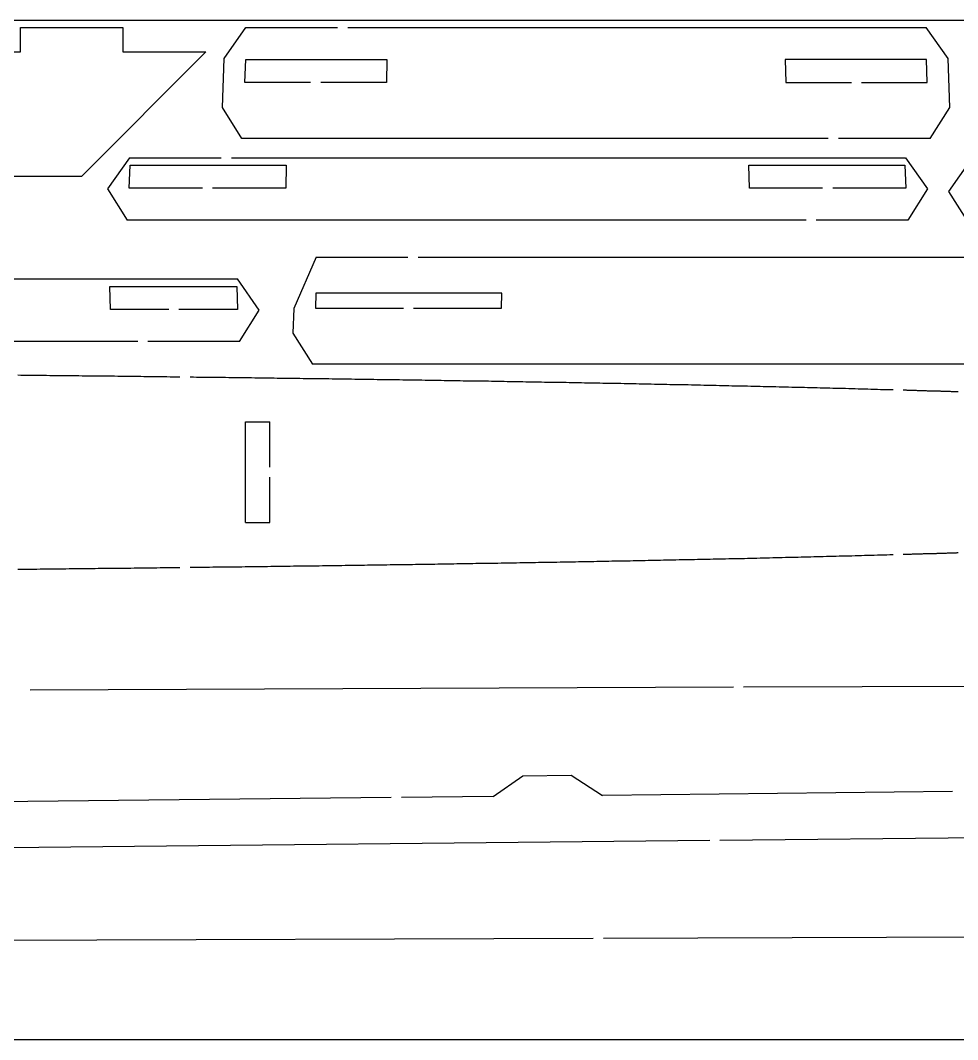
# Model space of a CAD drawing. Extents: x -537 to 363, y 432 to 791.
# Drawn here: x -65.9 to 26, y 561.6 to 661.6 of the extents above; entities that cross this region are included whole.
import ezdxf

# ---------------------------------------------------------------- set-up
doc = ezdxf.new("R2010")
doc.units = 0
doc.layers.get('0').update_dxf_attribs({"linetype": 'CONTINUOUS'})
doc.layers.add('90X10', color=1, linetype='CONTINUOUS')

msp = doc.modelspace()

# ---------------------------------------------------------------- linework, layer by layer
for p, q in [((-65.92, 660.87), (-55.88, 660.87)), ((-65.92, 658.49), (-65.92, 660.87)), ((-55.88, 660.87), (-55.88, 658.49)), ((-45.95, 657.83), (-43.81, 660.87)), ((-43.81, 660.87), (-34.81, 660.87)), ((-33.81, 660.87), (22.95, 660.87)), ((25.09, 657.83), (22.95, 660.87)), ((-77.24, 658.49), (-65.92, 658.49)), ((-59.91, 646.3), (-47.73, 658.49)), ((-55.88, 658.49), (-47.73, 658.49)), ((-46.12, 653.03), (-45.95, 657.83)), ((-43.92, 655.49), (-43.83, 657.75)), ((-43.83, 657.75), (-29.98, 657.75)), ((-29.98, 657.75), (-30.03, 655.49)), ((22.97, 657.75), (9.11, 657.75)), ((9.11, 657.75), (9.17, 655.49)), ((23.05, 655.49), (22.97, 657.75)), ((25.26, 653.03), (25.09, 657.83)), ((-37.47, 655.49), (-43.92, 655.49)), ((-30.03, 655.49), (-36.47, 655.49)), ((9.17, 655.49), (15.61, 655.49)), ((16.61, 655.49), (23.05, 655.49)), ((-44.21, 649.99), (-46.12, 653.03)), ((23.34, 649.99), (25.26, 653.03)), ((13.34, 649.99), (-44.21, 649.99)), ((23.34, 649.99), (14.34, 649.99)), ((-55.24, 648.11), (-57.39, 645.05)), ((-55.24, 648.11), (-46.24, 648.11)), ((-45.24, 648.11), (20.93, 648.11)), ((20.93, 648.11), (23.08, 645.05)), ((-55.26, 645.11), (-55.18, 647.37)), ((-55.18, 647.37), (-39.86, 647.37)), ((-39.86, 647.37), (-39.91, 645.11)), ((5.6, 645.11), (5.54, 647.37)), ((5.54, 647.37), (20.86, 647.37)), ((20.86, 647.37), (20.94, 645.11)), ((27.28, 647.86), (25.13, 644.8)), ((-83.25, 646.3), (-59.91, 646.3)), ((-57.39, 645.05), (-55.46, 641.99)), ((-48.08, 645.11), (-55.26, 645.11)), ((-39.91, 645.11), (-47.08, 645.11)), ((12.77, 645.11), (5.6, 645.11)), ((20.94, 645.11), (13.77, 645.11)), ((23.08, 645.05), (21.15, 641.99)), ((25.13, 644.8), (27.06, 641.74)), ((11.15, 641.99), (-55.46, 641.99)), ((21.15, 641.99), (12.15, 641.99)), ((-36.92, 638.34), (-39.12, 633.3)), ((-36.92, 638.34), (-27.92, 638.34)), ((-26.92, 638.34), (42.08, 638.34)), ((-92.7, 636.21), (-44.65, 636.21)), ((-42.5, 633.16), (-44.65, 636.21)), ((-57.11, 633.21), (-57.17, 635.48)), ((-57.17, 635.48), (-44.72, 635.48)), ((-44.72, 635.48), (-44.64, 633.21)), ((-36.95, 634.81), (-37, 633.34)), ((-18.69, 634.81), (-36.95, 634.81)), ((-18.73, 633.34), (-18.69, 634.81)), ((-51.38, 633.21), (-57.11, 633.21)), ((-44.64, 633.21), (-50.38, 633.21)), ((-44.43, 630.09), (-42.5, 633.16)), ((-39.12, 633.3), (-39.21, 630.88)), ((-37, 633.34), (-28.36, 633.34)), ((-27.36, 633.34), (-18.73, 633.34)), ((-54.43, 630.09), (-102.92, 630.09)), ((-44.43, 630.09), (-53.43, 630.09)), ((-39.21, 630.88), (-37.29, 627.84)), ((47.99, 627.84), (-37.29, 627.84)), ((-43.84, 612.32), (-43.84, 622.2)), ((-43.84, 622.2), (-41.46, 622.2)), ((-41.46, 617.76), (-41.46, 622.2)), ((-41.46, 612.32), (-41.46, 616.76)), ((-43.84, 612.32), (-41.46, 612.32)), ((-64.97, 595.9), (4.03, 596.18)), ((5.03, 596.18), (74.03, 596.46)), ((-19.55, 585.43), (-16.64, 587.46)), ((-16.64, 587.46), (-11.91, 587.51)), ((-11.91, 587.51), (-8.82, 585.54)), ((-29.55, 585.32), (-98.55, 584.57)), ((-19.55, 585.43), (-28.55, 585.33)), ((25.53, 585.92), (-8.82, 585.54)), ((1.71, 581.11), (-67.29, 580.4)), ((71.71, 581.82), (2.71, 581.12)), ((-78.73, 571.31), (-9.73, 571.54)), ((-8.73, 571.54), (35.38, 571.69))]:
    msp.add_line(p, q)
for points in [[(-66.21, 626.79, 0), (-65.9, 626.78, 0), (-65.59, 626.78, 0), (-65.27, 626.78, 0), (-64.96, 626.77, 0), (-64.64, 626.77, 0), (-64.33, 626.77, 0), (-64.01, 626.76, 0), (-63.7, 626.76, 0), (-63.38, 626.76, 0), (-63.06, 626.75, 0), (-62.75, 626.75, 0), (-62.43, 626.75, 0), (-62.12, 626.75, 0), (-61.8, 626.74, 0), (-61.48, 626.74, 0), (-61.16, 626.74, 0), (-60.85, 626.73, 0), (-60.53, 626.73, 0), (-60.21, 626.73, 0), (-59.89, 626.72, 0), (-59.58, 626.72, 0), (-59.26, 626.71, 0), (-58.94, 626.71, 0), (-58.62, 626.71, 0), (-58.3, 626.7, 0), (-57.98, 626.7, 0), (-57.66, 626.7, 0), (-57.34, 626.69, 0), (-57.02, 626.69, 0), (-56.7, 626.69, 0), (-56.38, 626.68, 0), (-56.06, 626.68, 0), (-55.74, 626.67, 0), (-55.42, 626.67, 0), (-55.1, 626.67, 0), (-54.78, 626.66, 0), (-54.46, 626.66, 0), (-54.14, 626.66, 0), (-53.82, 626.65, 0), (-53.5, 626.65, 0), (-53.18, 626.65, 0), (-52.86, 626.64, 0), (-52.54, 626.64, 0), (-52.22, 626.63, 0), (-51.89, 626.63, 0), (-51.57, 626.63, 0), (-51.25, 626.62, 0), (-50.93, 626.62, 0), (-50.61, 626.62, 0), (-50.29, 626.61, 0)], [(-49.29, 626.6, 0), (-48.97, 626.6, 0), (-48.65, 626.59, 0), (-48.34, 626.59, 0), (-48.02, 626.59, 0), (-47.7, 626.58, 0), (-47.39, 626.58, 0), (-47.07, 626.57, 0), (-46.75, 626.57, 0), (-46.44, 626.57, 0), (-46.12, 626.56, 0), (-45.8, 626.56, 0), (-45.49, 626.55, 0), (-45.17, 626.55, 0), (-44.85, 626.55, 0), (-44.53, 626.54, 0), (-44.22, 626.54, 0), (-43.9, 626.53, 0), (-43.58, 626.53, 0), (-43.27, 626.53, 0), (-42.95, 626.52, 0), (-42.63, 626.52, 0), (-42.32, 626.51, 0), (-42, 626.51, 0), (-41.68, 626.51, 0), (-41.36, 626.5, 0), (-41.05, 626.5, 0), (-40.73, 626.49, 0), (-40.41, 626.49, 0), (-40.1, 626.49, 0), (-39.78, 626.48, 0), (-39.46, 626.48, 0), (-39.15, 626.47, 0), (-38.83, 626.47, 0), (-38.51, 626.47, 0), (-38.2, 626.46, 0), (-37.88, 626.46, 0), (-37.56, 626.45, 0), (-37.25, 626.45, 0), (-36.93, 626.44, 0), (-36.61, 626.44, 0), (-36.3, 626.44, 0), (-35.98, 626.43, 0), (-35.66, 626.43, 0), (-35.35, 626.42, 0), (-35.03, 626.42, 0), (-34.72, 626.41, 0), (-34.4, 626.41, 0), (-34.08, 626.4, 0), (-33.77, 626.4, 0), (-33.45, 626.4, 0), (-33.14, 626.39, 0), (-32.82, 626.39, 0), (-32.51, 626.38, 0), (-32.19, 626.38, 0), (-31.88, 626.37, 0), (-31.56, 626.37, 0), (-31.25, 626.37, 0), (-30.93, 626.36, 0), (-30.62, 626.36, 0), (-30.3, 626.35, 0), (-29.99, 626.35, 0), (-29.67, 626.34, 0), (-29.36, 626.34, 0), (-29.04, 626.33, 0), (-28.73, 626.33, 0), (-28.42, 626.32, 0), (-28.1, 626.32, 0), (-27.79, 626.32, 0), (-27.48, 626.31, 0), (-27.16, 626.31, 0), (-26.85, 626.3, 0), (-26.54, 626.3, 0), (-26.23, 626.29, 0), (-25.91, 626.29, 0), (-25.6, 626.28, 0), (-25.29, 626.28, 0), (-24.98, 626.27, 0), (-24.66, 626.27, 0), (-24.35, 626.26, 0), (-24.04, 626.26, 0), (-23.73, 626.25, 0), (-23.42, 626.25, 0), (-23.11, 626.24, 0), (-22.8, 626.24, 0), (-22.49, 626.23, 0), (-22.18, 626.23, 0), (-21.87, 626.22, 0), (-21.56, 626.22, 0), (-21.25, 626.22, 0), (-20.94, 626.21, 0), (-20.63, 626.21, 0), (-20.32, 626.2, 0), (-20.01, 626.2, 0), (-19.7, 626.19, 0), (-19.4, 626.18, 0), (-19.09, 626.18, 0), (-18.78, 626.17, 0), (-18.47, 626.17, 0), (-18.17, 626.16, 0), (-17.86, 626.16, 0), (-17.55, 626.15, 0), (-17.25, 626.15, 0), (-16.94, 626.14, 0), (-16.63, 626.14, 0), (-16.33, 626.13, 0), (-16.02, 626.13, 0), (-15.72, 626.12, 0), (-15.41, 626.12, 0), (-15.11, 626.11, 0), (-14.81, 626.11, 0), (-14.5, 626.1, 0), (-14.2, 626.1, 0), (-13.89, 626.09, 0), (-13.59, 626.09, 0), (-13.29, 626.08, 0), (-12.99, 626.08, 0), (-12.68, 626.07, 0), (-12.38, 626.07, 0), (-12.08, 626.06, 0), (-11.78, 626.05, 0), (-11.48, 626.05, 0), (-11.18, 626.04, 0), (-10.88, 626.04, 0), (-10.58, 626.03, 0), (-10.28, 626.03, 0), (-9.98, 626.02, 0), (-9.68, 626.02, 0), (-9.38, 626.01, 0), (-9.08, 626.01, 0), (-8.79, 626, 0), (-8.49, 626, 0), (-8.19, 625.99, 0), (-7.9, 625.98, 0), (-7.6, 625.98, 0), (-7.3, 625.97, 0), (-7.01, 625.97, 0), (-6.71, 625.96, 0), (-6.41, 625.96, 0), (-6.12, 625.95, 0), (-5.82, 625.94, 0), (-5.52, 625.94, 0), (-5.22, 625.93, 0), (-4.93, 625.93, 0), (-4.63, 625.92, 0), (-4.33, 625.91, 0), (-4.03, 625.91, 0), (-3.73, 625.9, 0), (-3.43, 625.9, 0), (-3.13, 625.89, 0), (-2.82, 625.88, 0), (-2.52, 625.88, 0), (-2.22, 625.87, 0), (-1.92, 625.87, 0), (-1.62, 625.86, 0), (-1.31, 625.85, 0), (-1.01, 625.85, 0), (-0.71, 625.84, 0), (-0.4, 625.84, 0), (-0.1, 625.83, 0), (0.2, 625.82, 0), (0.51, 625.82, 0), (0.81, 625.81, 0), (1.12, 625.8, 0), (1.42, 625.8, 0), (1.73, 625.79, 0), (2.04, 625.78, 0), (2.34, 625.78, 0), (2.65, 625.77, 0), (2.95, 625.76, 0), (3.26, 625.76, 0), (3.57, 625.75, 0), (3.88, 625.74, 0), (4.18, 625.74, 0), (4.49, 625.73, 0), (4.8, 625.72, 0), (5.11, 625.72, 0), (5.41, 625.71, 0), (5.72, 625.7, 0), (6.03, 625.7, 0), (6.34, 625.69, 0), (6.65, 625.68, 0), (6.96, 625.67, 0), (7.27, 625.67, 0), (7.58, 625.66, 0), (7.89, 625.65, 0), (8.2, 625.65, 0), (8.51, 625.64, 0), (8.82, 625.63, 0), (9.13, 625.62, 0), (9.44, 625.62, 0), (9.75, 625.61, 0), (10.06, 625.6, 0), (10.37, 625.59, 0), (10.68, 625.59, 0), (10.99, 625.58, 0), (11.3, 625.57, 0), (11.61, 625.56, 0), (11.92, 625.56, 0), (12.23, 625.55, 0), (12.54, 625.54, 0), (12.85, 625.53, 0), (13.16, 625.52, 0), (13.48, 625.52, 0), (13.79, 625.51, 0), (14.1, 625.5, 0), (14.41, 625.49, 0), (14.72, 625.49, 0), (15.03, 625.48, 0), (15.34, 625.47, 0), (15.66, 625.46, 0), (15.97, 625.45, 0), (16.28, 625.44, 0), (16.59, 625.44, 0), (16.9, 625.43, 0), (17.21, 625.42, 0), (17.52, 625.41, 0), (17.84, 625.4, 0), (18.15, 625.39, 0), (18.46, 625.38, 0), (18.77, 625.38, 0), (19.08, 625.37, 0), (19.39, 625.36, 0), (19.7, 625.35, 0)], [(20.7, 625.32, 0), (20.79, 625.32, 0), (20.88, 625.32, 0), (20.97, 625.32, 0), (21.06, 625.31, 0), (21.15, 625.31, 0), (21.24, 625.31, 0), (21.33, 625.3, 0), (21.42, 625.3, 0), (21.51, 625.3, 0), (21.6, 625.3, 0), (21.69, 625.29, 0), (21.78, 625.29, 0), (21.87, 625.29, 0), (21.96, 625.29, 0), (22.05, 625.28, 0), (22.14, 625.28, 0), (22.23, 625.28, 0), (22.32, 625.27, 0), (22.41, 625.27, 0), (22.5, 625.27, 0), (22.59, 625.27, 0), (22.68, 625.26, 0), (22.77, 625.26, 0), (22.86, 625.26, 0), (22.95, 625.26, 0), (23.04, 625.25, 0), (23.13, 625.25, 0), (23.22, 625.25, 0), (23.31, 625.25, 0), (23.4, 625.24, 0), (23.49, 625.24, 0), (23.58, 625.24, 0), (23.67, 625.24, 0), (23.76, 625.23, 0), (23.85, 625.23, 0), (23.94, 625.23, 0), (24.03, 625.23, 0), (24.12, 625.22, 0), (24.21, 625.22, 0), (24.3, 625.22, 0), (24.39, 625.21, 0), (24.48, 625.21, 0), (24.57, 625.21, 0), (24.66, 625.21, 0), (24.75, 625.2, 0), (24.84, 625.2, 0), (24.93, 625.2, 0), (25.02, 625.2, 0), (25.11, 625.19, 0), (25.2, 625.19, 0), (25.29, 625.19, 0), (25.38, 625.18, 0), (25.47, 625.18, 0), (25.55, 625.18, 0), (25.64, 625.18, 0), (25.73, 625.17, 0), (25.82, 625.17, 0), (25.91, 625.17, 0), (26, 625.16, 0), (26.09, 625.16, 0)], [(-49.29, 607.92, 0), (-48.97, 607.92, 0), (-48.65, 607.93, 0), (-48.34, 607.93, 0), (-48.02, 607.94, 0), (-47.7, 607.94, 0), (-47.39, 607.94, 0), (-47.07, 607.95, 0), (-46.75, 607.95, 0), (-46.44, 607.96, 0), (-46.12, 607.96, 0), (-45.8, 607.96, 0), (-45.49, 607.97, 0), (-45.17, 607.97, 0), (-44.85, 607.98, 0), (-44.53, 607.98, 0), (-44.22, 607.98, 0), (-43.9, 607.99, 0), (-43.58, 607.99, 0), (-43.27, 608, 0), (-42.95, 608, 0), (-42.63, 608, 0), (-42.32, 608.01, 0), (-42, 608.01, 0), (-41.68, 608.01, 0), (-41.36, 608.02, 0), (-41.05, 608.02, 0), (-40.73, 608.03, 0), (-40.41, 608.03, 0), (-40.1, 608.04, 0), (-39.78, 608.04, 0), (-39.46, 608.04, 0), (-39.15, 608.05, 0), (-38.83, 608.05, 0), (-38.51, 608.06, 0), (-38.2, 608.06, 0), (-37.88, 608.07, 0), (-37.56, 608.07, 0), (-37.25, 608.07, 0), (-36.93, 608.08, 0), (-36.61, 608.08, 0), (-36.3, 608.09, 0), (-35.98, 608.09, 0), (-35.66, 608.1, 0), (-35.35, 608.1, 0), (-35.03, 608.1, 0), (-34.72, 608.11, 0), (-34.4, 608.11, 0), (-34.08, 608.12, 0), (-33.77, 608.12, 0), (-33.45, 608.12, 0), (-33.14, 608.13, 0), (-32.82, 608.13, 0), (-32.51, 608.14, 0), (-32.19, 608.14, 0), (-31.88, 608.15, 0), (-31.56, 608.15, 0), (-31.25, 608.16, 0), (-30.93, 608.16, 0), (-30.62, 608.17, 0), (-30.3, 608.17, 0), (-29.99, 608.17, 0), (-29.67, 608.18, 0), (-29.36, 608.18, 0), (-29.04, 608.19, 0), (-28.73, 608.19, 0), (-28.42, 608.2, 0), (-28.1, 608.2, 0), (-27.79, 608.21, 0), (-27.48, 608.21, 0), (-27.16, 608.22, 0), (-26.85, 608.22, 0), (-26.54, 608.23, 0), (-26.23, 608.23, 0), (-25.91, 608.24, 0), (-25.6, 608.24, 0), (-25.29, 608.24, 0), (-24.98, 608.25, 0), (-24.66, 608.25, 0), (-24.35, 608.26, 0), (-24.04, 608.26, 0), (-23.73, 608.27, 0), (-23.42, 608.27, 0), (-23.11, 608.28, 0), (-22.8, 608.28, 0), (-22.49, 608.29, 0), (-22.18, 608.29, 0), (-21.87, 608.3, 0), (-21.56, 608.3, 0), (-21.25, 608.31, 0), (-20.94, 608.31, 0), (-20.63, 608.32, 0), (-20.32, 608.32, 0), (-20.01, 608.33, 0), (-19.7, 608.33, 0), (-19.4, 608.34, 0), (-19.09, 608.34, 0), (-18.78, 608.35, 0), (-18.47, 608.35, 0), (-18.17, 608.36, 0), (-17.86, 608.36, 0), (-17.55, 608.37, 0), (-17.25, 608.37, 0), (-16.94, 608.38, 0), (-16.63, 608.38, 0), (-16.33, 608.39, 0), (-16.02, 608.39, 0), (-15.72, 608.4, 0), (-15.41, 608.4, 0), (-15.11, 608.41, 0), (-14.81, 608.41, 0), (-14.5, 608.42, 0), (-14.2, 608.42, 0), (-13.89, 608.43, 0), (-13.59, 608.43, 0), (-13.29, 608.44, 0), (-12.99, 608.45, 0), (-12.68, 608.45, 0), (-12.38, 608.46, 0), (-12.08, 608.46, 0), (-11.78, 608.47, 0), (-11.48, 608.47, 0), (-11.18, 608.48, 0), (-10.88, 608.48, 0), (-10.58, 608.49, 0), (-10.28, 608.49, 0), (-9.98, 608.5, 0), (-9.68, 608.5, 0), (-9.38, 608.51, 0), (-9.08, 608.52, 0), (-8.79, 608.52, 0), (-8.49, 608.53, 0), (-8.19, 608.53, 0), (-7.9, 608.54, 0), (-7.6, 608.54, 0), (-7.3, 608.55, 0), (-7.01, 608.55, 0), (-6.71, 608.56, 0), (-6.41, 608.57, 0), (-6.12, 608.57, 0), (-5.82, 608.58, 0), (-5.52, 608.58, 0), (-5.22, 608.59, 0), (-4.93, 608.6, 0), (-4.63, 608.6, 0), (-4.33, 608.61, 0), (-4.03, 608.61, 0), (-3.73, 608.62, 0), (-3.43, 608.62, 0), (-3.13, 608.63, 0), (-2.82, 608.64, 0), (-2.52, 608.64, 0), (-2.22, 608.65, 0), (-1.92, 608.65, 0), (-1.62, 608.66, 0), (-1.31, 608.67, 0), (-1.01, 608.67, 0), (-0.71, 608.68, 0), (-0.4, 608.69, 0), (-0.1, 608.69, 0), (0.2, 608.7, 0), (0.51, 608.71, 0), (0.81, 608.71, 0), (1.12, 608.72, 0), (1.42, 608.73, 0), (1.73, 608.73, 0), (2.04, 608.74, 0), (2.34, 608.74, 0), (2.65, 608.75, 0), (2.95, 608.76, 0), (3.26, 608.76, 0), (3.57, 608.77, 0), (3.88, 608.78, 0), (4.18, 608.78, 0), (4.49, 608.79, 0), (4.8, 608.8, 0), (5.11, 608.8, 0), (5.41, 608.81, 0), (5.72, 608.82, 0), (6.03, 608.83, 0), (6.34, 608.83, 0), (6.65, 608.84, 0), (6.96, 608.85, 0), (7.27, 608.86, 0), (7.58, 608.86, 0), (7.89, 608.87, 0), (8.2, 608.88, 0), (8.51, 608.88, 0), (8.82, 608.89, 0), (9.13, 608.9, 0), (9.44, 608.91, 0), (9.75, 608.91, 0), (10.06, 608.92, 0), (10.37, 608.93, 0), (10.68, 608.94, 0), (10.99, 608.94, 0), (11.3, 608.95, 0), (11.61, 608.96, 0), (11.92, 608.97, 0), (12.23, 608.97, 0), (12.54, 608.98, 0), (12.85, 608.99, 0), (13.16, 609, 0), (13.48, 609, 0), (13.79, 609.01, 0), (14.1, 609.02, 0), (14.41, 609.03, 0), (14.72, 609.04, 0), (15.03, 609.04, 0), (15.34, 609.05, 0), (15.66, 609.06, 0), (15.97, 609.07, 0), (16.28, 609.08, 0), (16.59, 609.09, 0), (16.9, 609.1, 0), (17.21, 609.1, 0), (17.52, 609.11, 0), (17.84, 609.12, 0), (18.15, 609.13, 0), (18.46, 609.14, 0), (18.77, 609.14, 0), (19.08, 609.15, 0), (19.39, 609.16, 0), (19.7, 609.17, 0)], [(20.7, 609.2, 0), (20.79, 609.2, 0), (20.88, 609.21, 0), (20.97, 609.21, 0), (21.06, 609.21, 0), (21.15, 609.21, 0), (21.24, 609.22, 0), (21.33, 609.22, 0), (21.42, 609.22, 0), (21.51, 609.22, 0), (21.6, 609.23, 0), (21.69, 609.23, 0), (21.78, 609.23, 0), (21.87, 609.23, 0), (21.96, 609.24, 0), (22.05, 609.24, 0), (22.14, 609.24, 0), (22.23, 609.24, 0), (22.32, 609.25, 0), (22.41, 609.25, 0), (22.5, 609.25, 0), (22.59, 609.25, 0), (22.68, 609.26, 0), (22.77, 609.26, 0), (22.86, 609.26, 0), (22.95, 609.26, 0), (23.04, 609.27, 0), (23.13, 609.27, 0), (23.22, 609.27, 0), (23.31, 609.28, 0), (23.4, 609.28, 0), (23.49, 609.28, 0), (23.58, 609.28, 0), (23.67, 609.29, 0), (23.76, 609.29, 0), (23.85, 609.29, 0), (23.94, 609.29, 0), (24.03, 609.3, 0), (24.12, 609.3, 0), (24.21, 609.3, 0), (24.3, 609.3, 0), (24.39, 609.31, 0), (24.48, 609.31, 0), (24.57, 609.31, 0), (24.66, 609.32, 0), (24.75, 609.32, 0), (24.84, 609.32, 0), (24.93, 609.32, 0), (25.02, 609.33, 0), (25.11, 609.33, 0), (25.2, 609.33, 0), (25.29, 609.34, 0), (25.38, 609.34, 0), (25.47, 609.34, 0), (25.55, 609.34, 0), (25.64, 609.35, 0), (25.73, 609.35, 0), (25.82, 609.35, 0), (25.91, 609.35, 0), (26, 609.36, 0), (26.09, 609.36, 0)], [(-66.21, 607.73, 0), (-65.9, 607.74, 0), (-65.59, 607.74, 0), (-65.27, 607.74, 0), (-64.96, 607.75, 0), (-64.64, 607.75, 0), (-64.33, 607.75, 0), (-64.01, 607.76, 0), (-63.7, 607.76, 0), (-63.38, 607.76, 0), (-63.06, 607.77, 0), (-62.75, 607.77, 0), (-62.43, 607.77, 0), (-62.12, 607.78, 0), (-61.8, 607.78, 0), (-61.48, 607.78, 0), (-61.16, 607.79, 0), (-60.85, 607.79, 0), (-60.53, 607.79, 0), (-60.21, 607.8, 0), (-59.89, 607.8, 0), (-59.58, 607.8, 0), (-59.26, 607.81, 0), (-58.94, 607.81, 0), (-58.62, 607.81, 0), (-58.3, 607.82, 0), (-57.98, 607.82, 0), (-57.66, 607.83, 0), (-57.34, 607.83, 0), (-57.02, 607.83, 0), (-56.7, 607.84, 0), (-56.38, 607.84, 0), (-56.06, 607.84, 0), (-55.74, 607.85, 0), (-55.42, 607.85, 0), (-55.1, 607.85, 0), (-54.78, 607.86, 0), (-54.46, 607.86, 0), (-54.14, 607.87, 0), (-53.82, 607.87, 0), (-53.5, 607.87, 0), (-53.18, 607.88, 0), (-52.86, 607.88, 0), (-52.54, 607.88, 0), (-52.22, 607.89, 0), (-51.89, 607.89, 0), (-51.57, 607.89, 0), (-51.25, 607.9, 0), (-50.93, 607.9, 0), (-50.61, 607.91, 0), (-50.29, 607.91, 0)]]:
    msp.add_polyline3d(points)
at = {"layer": '90X10', "color": 1, "linetype": 'CONTINUOUS'}
msp.add_lwpolyline([(-537.06, 561.58), (362.94, 561.58), (362.94, 661.58), (-537.06, 661.58)], close=True, dxfattribs=at)

doc.saveas('drawing.dxf')
